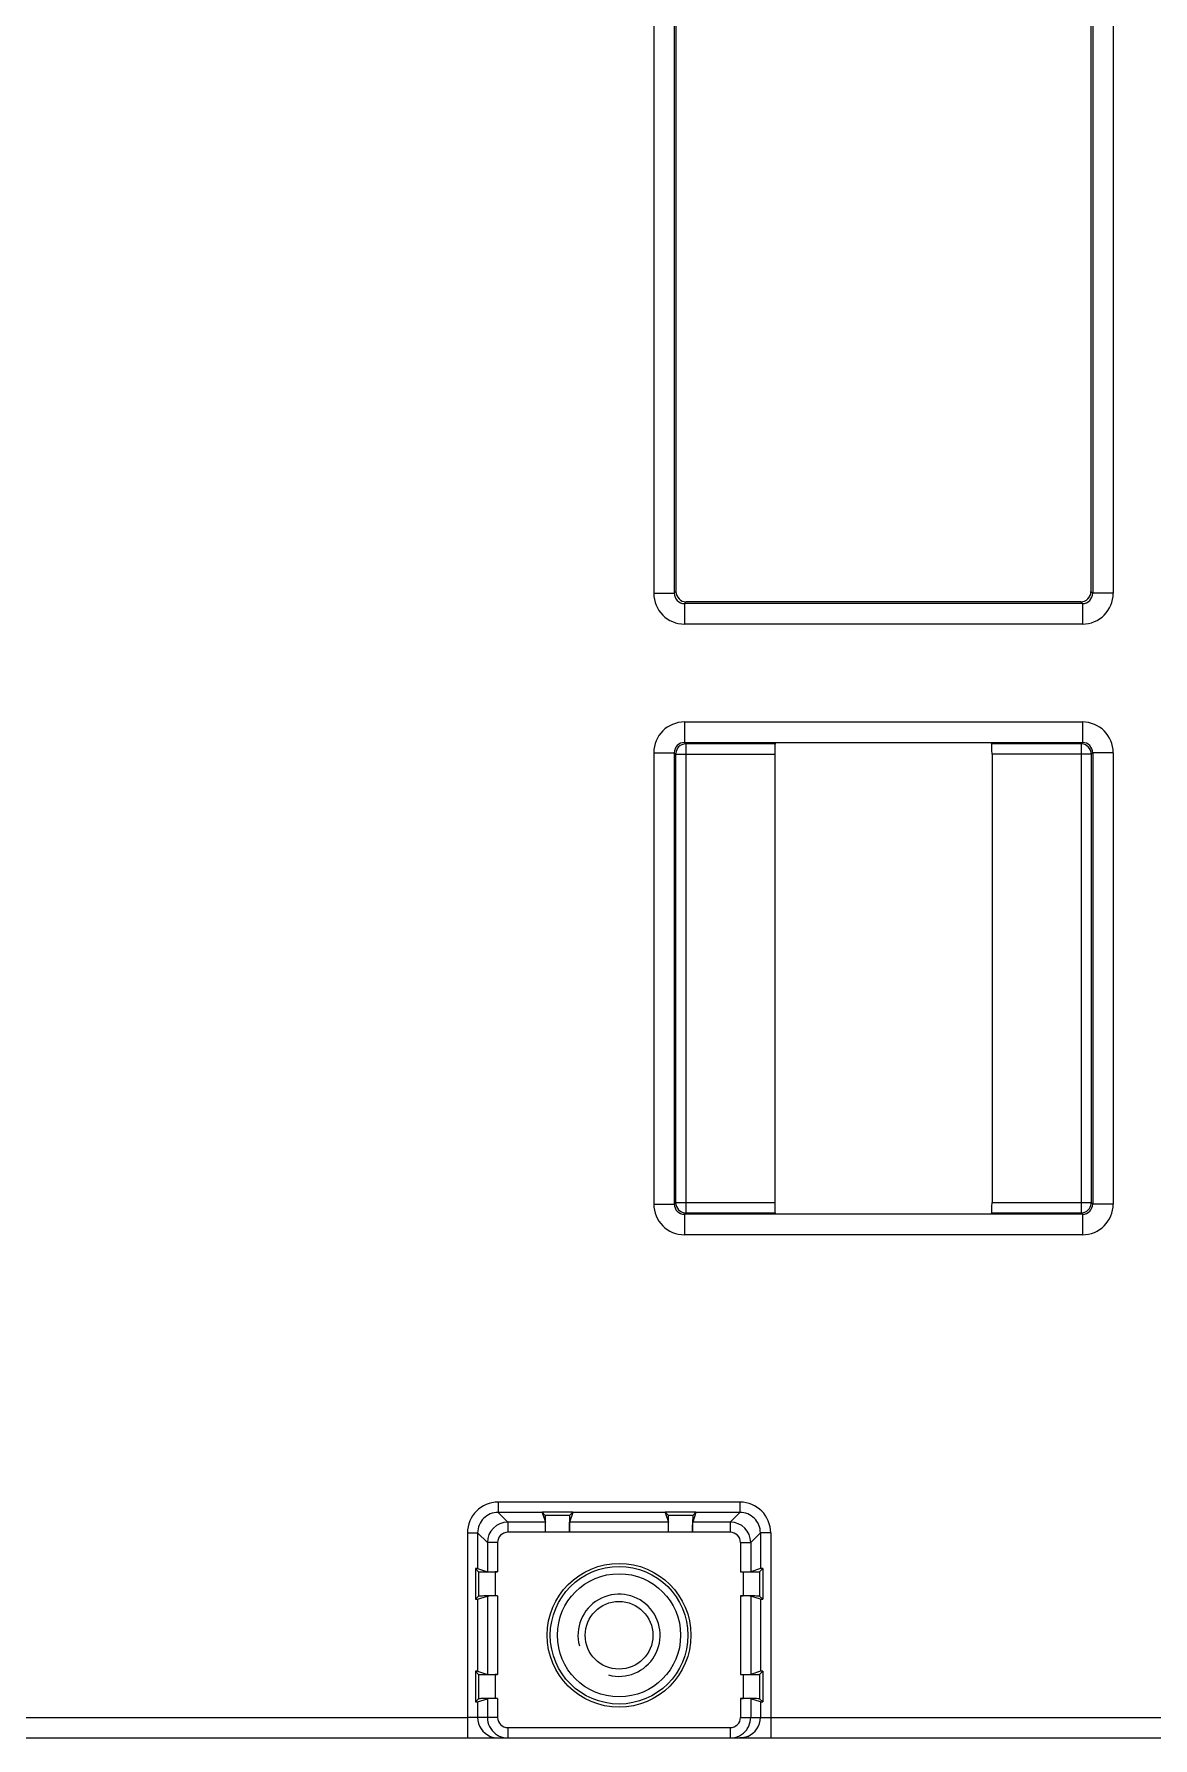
# Model space of a CAD drawing. Header units: millimetres. Extents: x 33157 to 59611, y -29750 to 1750.
# Drawn here: x 54847.2 to 54901.7, y -4362.7 to -4279.7 of the extents above; entities that cross this region are included whole.
import ezdxf

# ---------------------------------------------------------------- set-up
doc = ezdxf.new("R2010")
doc.units = ezdxf.units.MM
doc.layers.get('0').update_dxf_attribs({"lineweight": 18})

msp = doc.modelspace()

# ---------------------------------------------------------------- linework, layer by layer
at = {"lineweight": 9}
for p, q in [((54877.396, -4252.064), (54877.396, -4306.896)), ((54878.396, -4252.064), (54878.396, -4306.896)), ((54898.778, -4252.064), (54898.778, -4306.896)), ((54899.778, -4252.064), (54899.778, -4306.896)), ((54878.481, -4252.149), (54878.481, -4306.811)), ((54898.693, -4252.149), (54898.693, -4306.811)), ((54878.896, -4307.396), (54878.896, -4308.396)), ((54898.278, -4307.396), (54898.278, -4308.396)), ((54878.896, -4313.164), (54878.896, -4314.164)), ((54898.278, -4313.164), (54898.278, -4314.164)), ((54878.964, -4314.232), (54878.964, -4337.078)), ((54898.21, -4314.232), (54898.21, -4337.078)), ((54877.396, -4314.664), (54877.396, -4336.646)), ((54878.396, -4314.664), (54878.396, -4336.646)), ((54878.464, -4314.732), (54878.464, -4336.578)), ((54883.3, -4314.732), (54883.3, -4336.578)), ((54893.874, -4314.732), (54893.874, -4336.578)), ((54898.71, -4314.732), (54898.71, -4336.578)), ((54898.778, -4314.664), (54898.778, -4336.646)), ((54899.778, -4314.664), (54899.778, -4336.646)), ((54878.896, -4337.146), (54878.896, -4338.146)), ((54898.278, -4337.146), (54898.278, -4338.146)), ((54869.819, -4351.168), (54869.819, -4351.668)), ((54881.595, -4351.168), (54881.595, -4351.668)), ((54870.291, -4352.14), (54870.291, -4352.64)), ((54881.122, -4352.14), (54881.122, -4352.64)), ((54868.32, -4352.667), (54868.32, -4362.655)), ((54868.82, -4352.667), (54868.82, -4354.409)), ((54869.292, -4353.139), (54869.292, -4354.566)), ((54869.792, -4353.139), (54869.792, -4354.571)), ((54881.622, -4353.139), (54881.622, -4354.571)), ((54882.122, -4353.139), (54882.122, -4354.566)), ((54882.594, -4352.667), (54882.594, -4354.409)), ((54883.094, -4352.667), (54883.094, -4362.655)), ((54868.709, -4354.407), (54868.709, -4355.903)), ((54868.866, -4354.564), (54868.866, -4355.746)), ((54869.666, -4354.571), (54869.666, -4355.739)), ((54881.748, -4354.571), (54881.748, -4355.739)), ((54882.548, -4354.564), (54882.548, -4355.746)), ((54882.705, -4354.407), (54882.705, -4355.903)), ((54869.292, -4355.743), (54869.292, -4359.566)), ((54869.792, -4355.739), (54869.792, -4359.571)), ((54881.622, -4355.739), (54881.622, -4359.571)), ((54882.122, -4355.743), (54882.122, -4359.566)), ((54868.82, -4355.901), (54868.82, -4359.409)), ((54882.594, -4355.901), (54882.594, -4359.409)), ((54868.709, -4359.407), (54868.709, -4360.903)), ((54868.866, -4359.564), (54868.866, -4360.746)), ((54869.666, -4359.571), (54869.666, -4360.739)), ((54881.748, -4359.571), (54881.748, -4360.739)), ((54882.548, -4359.564), (54882.548, -4360.746)), ((54882.705, -4359.407), (54882.705, -4360.903)), ((54869.292, -4360.743), (54869.292, -4361.655)), ((54869.792, -4360.739), (54869.792, -4361.655)), ((54881.622, -4360.739), (54881.622, -4361.655)), ((54882.122, -4360.743), (54882.122, -4361.655)), ((54868.82, -4360.901), (54868.82, -4361.655)), ((54882.594, -4360.901), (54882.594, -4361.655)), ((54870.292, -4362.155), (54870.292, -4362.655)), ((54881.122, -4362.155), (54881.122, -4362.655))]:
    msp.add_line(p, q, dxfattribs=at)
for points in [[(54878.481, -4306.811), (54878.481, -4306.811), (54878.396, -4306.896), (54878.396, -4306.896)], [(54878.481, -4306.811), (54878.481, -4307.087), (54878.705, -4307.311), (54878.981, -4307.311)], [(54898.193, -4307.311), (54898.469, -4307.311), (54898.693, -4307.087), (54898.693, -4306.811)], [(54898.693, -4306.811), (54898.693, -4306.811), (54898.778, -4306.896), (54898.778, -4306.896)], [(54877.396, -4306.896), (54877.396, -4306.896), (54878.396, -4306.896), (54878.396, -4306.896)], [(54877.396, -4306.896), (54877.396, -4307.725), (54878.067, -4308.396), (54878.896, -4308.396)], [(54898.278, -4307.396), (54898.278, -4307.396), (54878.896, -4307.396), (54878.896, -4307.396)], [(54898.193, -4307.311), (54898.193, -4307.311), (54878.981, -4307.311), (54878.981, -4307.311)], [(54878.981, -4307.311), (54878.981, -4307.311), (54878.896, -4307.396), (54878.896, -4307.396)], [(54898.193, -4307.311), (54898.193, -4307.311), (54898.278, -4307.396), (54898.278, -4307.396)], [(54898.278, -4308.396), (54899.107, -4308.396), (54899.778, -4307.725), (54899.778, -4306.896)], [(54899.778, -4306.896), (54899.778, -4306.896), (54898.778, -4306.896), (54898.778, -4306.896)], [(54898.278, -4308.396), (54898.278, -4308.396), (54878.896, -4308.396), (54878.896, -4308.396)], [(54878.896, -4313.164), (54878.067, -4313.164), (54877.396, -4313.835), (54877.396, -4314.664)], [(54878.896, -4313.164), (54878.896, -4313.164), (54898.278, -4313.164), (54898.278, -4313.164)], [(54899.778, -4314.664), (54899.778, -4313.835), (54899.107, -4313.164), (54898.278, -4313.164)], [(54878.964, -4314.232), (54878.836, -4314.232), (54878.7, -4314.288), (54878.61, -4314.378)], [(54878.896, -4314.164), (54878.896, -4314.164), (54898.278, -4314.164), (54898.278, -4314.164)], [(54878.964, -4314.232), (54878.964, -4314.232), (54878.896, -4314.164), (54878.896, -4314.164)], [(54883.304, -4314.232), (54883.304, -4314.232), (54878.964, -4314.232), (54878.964, -4314.232)], [(54883.304, -4314.232), (54883.302, -4314.234), (54883.3, -4314.457), (54883.3, -4314.732)], [(54883.304, -4314.232), (54883.304, -4314.232), (54883.335, -4314.201), (54883.335, -4314.201)], [(54893.87, -4314.232), (54893.87, -4314.232), (54893.839, -4314.201), (54893.839, -4314.201)], [(54898.21, -4314.232), (54898.21, -4314.232), (54893.87, -4314.232), (54893.87, -4314.232)], [(54893.874, -4314.732), (54893.874, -4314.457), (54893.872, -4314.234), (54893.87, -4314.232)], [(54898.278, -4314.164), (54898.278, -4314.164), (54898.21, -4314.232), (54898.21, -4314.232)], [(54898.263, -4314.235), (54898.246, -4314.233), (54898.228, -4314.232), (54898.21, -4314.232)], [(54898.564, -4314.378), (54898.485, -4314.3), (54898.374, -4314.247), (54898.263, -4314.235)], [(54877.396, -4314.664), (54877.396, -4314.664), (54878.396, -4314.664), (54878.396, -4314.664)], [(54878.464, -4314.732), (54878.464, -4314.732), (54878.396, -4314.664), (54878.396, -4314.664)], [(54878.464, -4314.732), (54878.464, -4314.732), (54883.3, -4314.732), (54883.3, -4314.732)], [(54878.467, -4314.678), (54878.465, -4314.696), (54878.464, -4314.714), (54878.464, -4314.732)], [(54878.61, -4314.378), (54878.532, -4314.457), (54878.479, -4314.568), (54878.467, -4314.678)], [(54898.71, -4314.732), (54898.71, -4314.732), (54893.874, -4314.732), (54893.874, -4314.732)], [(54898.71, -4314.732), (54898.71, -4314.604), (54898.654, -4314.468), (54898.564, -4314.378)], [(54898.778, -4314.664), (54898.778, -4314.664), (54898.71, -4314.732), (54898.71, -4314.732)], [(54899.778, -4314.664), (54899.778, -4314.664), (54898.778, -4314.664), (54898.778, -4314.664)], [(54877.396, -4336.646), (54877.396, -4336.646), (54878.396, -4336.646), (54878.396, -4336.646)], [(54877.396, -4336.646), (54877.396, -4337.475), (54878.067, -4338.146), (54878.896, -4338.146)], [(54878.464, -4336.578), (54878.464, -4336.578), (54878.396, -4336.646), (54878.396, -4336.646)], [(54878.464, -4336.578), (54878.464, -4336.578), (54883.3, -4336.578), (54883.3, -4336.578)], [(54878.464, -4336.578), (54878.464, -4336.706), (54878.52, -4336.841), (54878.61, -4336.932)], [(54883.3, -4336.578), (54883.3, -4336.853), (54883.302, -4337.076), (54883.304, -4337.078)], [(54893.874, -4336.578), (54893.874, -4336.578), (54898.71, -4336.578), (54898.71, -4336.578)], [(54893.87, -4337.078), (54893.872, -4337.076), (54893.874, -4336.853), (54893.874, -4336.578)], [(54898.278, -4338.146), (54899.107, -4338.146), (54899.778, -4337.475), (54899.778, -4336.646)], [(54898.564, -4336.932), (54898.642, -4336.853), (54898.695, -4336.742), (54898.707, -4336.631)], [(54898.707, -4336.631), (54898.709, -4336.614), (54898.71, -4336.596), (54898.71, -4336.578)], [(54898.71, -4336.578), (54898.71, -4336.578), (54898.778, -4336.646), (54898.778, -4336.646)], [(54899.778, -4336.646), (54899.778, -4336.646), (54898.778, -4336.646), (54898.778, -4336.646)], [(54878.61, -4336.932), (54878.689, -4337.01), (54878.8, -4337.063), (54878.91, -4337.075)], [(54898.278, -4337.146), (54898.278, -4337.146), (54878.896, -4337.146), (54878.896, -4337.146)], [(54878.964, -4337.078), (54878.964, -4337.078), (54878.896, -4337.146), (54878.896, -4337.146)], [(54878.91, -4337.075), (54878.928, -4337.077), (54878.946, -4337.078), (54878.964, -4337.078)], [(54878.964, -4337.078), (54878.964, -4337.078), (54883.304, -4337.078), (54883.304, -4337.078)], [(54883.304, -4337.078), (54883.304, -4337.078), (54883.335, -4337.109), (54883.335, -4337.109)], [(54893.87, -4337.078), (54893.87, -4337.078), (54893.839, -4337.109), (54893.839, -4337.109)], [(54893.87, -4337.078), (54893.87, -4337.078), (54898.21, -4337.078), (54898.21, -4337.078)], [(54898.21, -4337.078), (54898.338, -4337.078), (54898.473, -4337.022), (54898.564, -4336.932)], [(54898.21, -4337.078), (54898.21, -4337.078), (54898.278, -4337.146), (54898.278, -4337.146)], [(54898.278, -4338.146), (54898.278, -4338.146), (54878.896, -4338.146), (54878.896, -4338.146)], [(54869.819, -4351.168), (54868.991, -4351.168), (54868.32, -4351.839), (54868.32, -4352.667)], [(54881.595, -4351.168), (54881.595, -4351.168), (54869.819, -4351.168), (54869.819, -4351.168)], [(54871.961, -4351.668), (54871.961, -4351.668), (54869.819, -4351.668), (54869.819, -4351.668)], [(54870.291, -4352.14), (54870.291, -4352.14), (54869.819, -4351.668), (54869.819, -4351.668)], [(54873.453, -4351.658), (54873.453, -4351.658), (54871.96, -4351.658), (54871.96, -4351.658)], [(54871.961, -4351.659), (54871.961, -4351.659), (54871.96, -4351.658), (54871.96, -4351.658)], [(54872.116, -4351.814), (54872.116, -4351.814), (54871.961, -4351.663), (54871.961, -4351.663)], [(54871.961, -4351.668), (54871.961, -4351.668), (54872.118, -4352.14), (54872.118, -4352.14)], [(54873.453, -4351.668), (54873.453, -4351.668), (54873.295, -4352.14), (54873.295, -4352.14)], [(54873.298, -4351.814), (54873.298, -4351.814), (54873.453, -4351.658), (54873.453, -4351.658)], [(54877.961, -4351.668), (54877.961, -4351.668), (54873.453, -4351.668), (54873.453, -4351.668)], [(54879.453, -4351.658), (54879.453, -4351.658), (54877.96, -4351.658), (54877.96, -4351.658)], [(54877.961, -4351.659), (54877.961, -4351.659), (54877.96, -4351.658), (54877.96, -4351.658)], [(54878.116, -4351.814), (54878.116, -4351.814), (54877.961, -4351.663), (54877.961, -4351.663)], [(54877.961, -4351.668), (54877.961, -4351.668), (54878.118, -4352.14), (54878.118, -4352.14)], [(54879.453, -4351.668), (54879.453, -4351.668), (54879.295, -4352.14), (54879.295, -4352.14)], [(54879.298, -4351.814), (54879.298, -4351.814), (54879.453, -4351.658), (54879.453, -4351.658)], [(54881.595, -4351.668), (54881.595, -4351.668), (54879.453, -4351.668), (54879.453, -4351.668)], [(54881.122, -4352.14), (54881.122, -4352.14), (54881.595, -4351.668), (54881.595, -4351.668)], [(54883.094, -4352.667), (54883.094, -4351.839), (54882.423, -4351.168), (54881.595, -4351.168)], [(54870.291, -4352.14), (54869.739, -4352.14), (54869.292, -4352.587), (54869.292, -4353.139)], [(54872.118, -4352.14), (54872.118, -4352.14), (54870.291, -4352.14), (54870.291, -4352.14)], [(54873.298, -4351.814), (54873.298, -4351.814), (54872.116, -4351.814), (54872.116, -4351.814)], [(54878.118, -4352.14), (54878.118, -4352.14), (54873.295, -4352.14), (54873.295, -4352.14)], [(54879.298, -4351.814), (54879.298, -4351.814), (54878.116, -4351.814), (54878.116, -4351.814)], [(54881.122, -4352.14), (54881.122, -4352.14), (54879.295, -4352.14), (54879.295, -4352.14)], [(54882.122, -4353.139), (54882.122, -4352.587), (54881.675, -4352.14), (54881.122, -4352.14)], [(54868.32, -4352.667), (54868.32, -4352.667), (54868.82, -4352.667), (54868.82, -4352.667)], [(54869.292, -4353.139), (54869.292, -4353.139), (54868.82, -4352.667), (54868.82, -4352.667)], [(54869.792, -4353.139), (54869.792, -4353.139), (54869.292, -4353.139), (54869.292, -4353.139)], [(54872.123, -4352.627), (54872.123, -4352.627), (54870.291, -4352.64), (54870.291, -4352.64)], [(54879.291, -4352.627), (54879.291, -4352.627), (54872.123, -4352.627), (54872.123, -4352.627)], [(54881.122, -4352.64), (54881.122, -4352.64), (54879.291, -4352.627), (54879.291, -4352.627)], [(54881.622, -4353.139), (54881.622, -4353.139), (54882.122, -4353.139), (54882.122, -4353.139)], [(54882.122, -4353.139), (54882.122, -4353.139), (54882.594, -4352.667), (54882.594, -4352.667)], [(54883.094, -4352.667), (54883.094, -4352.667), (54882.594, -4352.667), (54882.594, -4352.667)], [(54868.866, -4354.564), (54868.866, -4354.564), (54868.709, -4354.407), (54868.709, -4354.407)], [(54868.82, -4354.409), (54868.817, -4354.408), (54868.778, -4354.407), (54868.709, -4354.407)], [(54868.82, -4354.409), (54868.82, -4354.409), (54869.292, -4354.566), (54869.292, -4354.566)], [(54868.866, -4354.564), (54868.87, -4354.568), (54869.227, -4354.571), (54869.666, -4354.571)], [(54869.292, -4354.566), (54869.299, -4354.569), (54869.52, -4354.571), (54869.792, -4354.571)], [(54869.792, -4354.571), (54869.792, -4354.571), (54869.666, -4354.571), (54869.666, -4354.571)], [(54881.622, -4354.571), (54881.622, -4354.571), (54881.748, -4354.571), (54881.748, -4354.571)], [(54882.594, -4354.409), (54882.594, -4354.409), (54882.122, -4354.566), (54882.122, -4354.566)], [(54882.548, -4354.564), (54882.548, -4354.564), (54882.705, -4354.407), (54882.705, -4354.407)], [(54882.705, -4354.407), (54882.636, -4354.407), (54882.597, -4354.408), (54882.594, -4354.409)], [(54868.866, -4355.746), (54868.866, -4355.746), (54868.709, -4355.903), (54868.709, -4355.903)], [(54868.82, -4355.901), (54868.82, -4355.901), (54869.292, -4355.743), (54869.292, -4355.743)], [(54869.792, -4355.739), (54869.792, -4355.739), (54869.666, -4355.739), (54869.666, -4355.739)], [(54881.622, -4355.739), (54881.622, -4355.739), (54881.748, -4355.739), (54881.748, -4355.739)], [(54882.122, -4355.743), (54882.115, -4355.741), (54881.893, -4355.739), (54881.622, -4355.739)], [(54882.548, -4355.746), (54882.544, -4355.742), (54882.187, -4355.739), (54881.748, -4355.739)], [(54882.594, -4355.901), (54882.594, -4355.901), (54882.122, -4355.743), (54882.122, -4355.743)], [(54882.548, -4355.746), (54882.548, -4355.746), (54882.705, -4355.903), (54882.705, -4355.903)], [(54868.709, -4355.903), (54868.778, -4355.903), (54868.817, -4355.902), (54868.82, -4355.901)], [(54882.594, -4355.901), (54882.597, -4355.902), (54882.636, -4355.903), (54882.705, -4355.903)], [(54868.866, -4359.564), (54868.866, -4359.564), (54868.709, -4359.407), (54868.709, -4359.407)], [(54868.82, -4359.409), (54868.817, -4359.408), (54868.778, -4359.407), (54868.709, -4359.407)], [(54868.82, -4359.409), (54868.82, -4359.409), (54869.292, -4359.566), (54869.292, -4359.566)], [(54868.866, -4359.564), (54868.87, -4359.568), (54869.227, -4359.571), (54869.666, -4359.571)], [(54869.292, -4359.566), (54869.299, -4359.569), (54869.52, -4359.571), (54869.792, -4359.571)], [(54869.792, -4359.571), (54869.792, -4359.571), (54869.666, -4359.571), (54869.666, -4359.571)], [(54881.622, -4359.571), (54881.622, -4359.571), (54881.748, -4359.571), (54881.748, -4359.571)], [(54882.594, -4359.409), (54882.594, -4359.409), (54882.122, -4359.566), (54882.122, -4359.566)], [(54882.548, -4359.564), (54882.548, -4359.564), (54882.705, -4359.407), (54882.705, -4359.407)], [(54882.705, -4359.407), (54882.636, -4359.407), (54882.597, -4359.408), (54882.594, -4359.409)], [(54868.866, -4360.746), (54868.866, -4360.746), (54868.709, -4360.903), (54868.709, -4360.903)], [(54868.82, -4360.901), (54868.82, -4360.901), (54869.292, -4360.743), (54869.292, -4360.743)], [(54869.792, -4360.739), (54869.792, -4360.739), (54869.666, -4360.739), (54869.666, -4360.739)], [(54881.622, -4360.739), (54881.622, -4360.739), (54881.748, -4360.739), (54881.748, -4360.739)], [(54882.122, -4360.743), (54882.115, -4360.741), (54881.893, -4360.739), (54881.622, -4360.739)], [(54882.548, -4360.746), (54882.544, -4360.742), (54882.187, -4360.739), (54881.748, -4360.739)], [(54882.594, -4360.901), (54882.594, -4360.901), (54882.122, -4360.743), (54882.122, -4360.743)], [(54882.548, -4360.746), (54882.548, -4360.746), (54882.705, -4360.903), (54882.705, -4360.903)], [(54868.709, -4360.903), (54868.778, -4360.903), (54868.817, -4360.902), (54868.82, -4360.901)], [(54882.594, -4360.901), (54882.597, -4360.902), (54882.636, -4360.903), (54882.705, -4360.903)], [(54820.394, -4361.655), (54820.394, -4361.655), (54868.32, -4361.655), (54868.32, -4361.655)], [(54869.792, -4361.655), (54869.792, -4361.655), (54868.32, -4361.655), (54868.32, -4361.655)], [(54868.82, -4361.655), (54868.82, -4362.059), (54869.063, -4362.424), (54869.437, -4362.579)], [(54869.292, -4361.655), (54869.292, -4361.971), (54869.441, -4362.268), (54869.694, -4362.456)], [(54869.694, -4362.456), (54869.749, -4362.498), (54869.808, -4362.533), (54869.871, -4362.562)], [(54869.792, -4361.655), (54869.792, -4361.931), (54870.016, -4362.155), (54870.292, -4362.155)], [(54870.292, -4362.155), (54870.292, -4362.155), (54881.122, -4362.155), (54881.122, -4362.155)], [(54881.122, -4362.155), (54881.398, -4362.155), (54881.622, -4361.931), (54881.622, -4361.655)], [(54881.122, -4362.655), (54881.438, -4362.655), (54881.735, -4362.506), (54881.924, -4362.253)], [(54881.622, -4361.655), (54881.622, -4361.655), (54923.792, -4361.655), (54923.792, -4361.655)], [(54881.924, -4362.253), (54881.965, -4362.198), (54882, -4362.138), (54882.029, -4362.076)], [(54881.977, -4362.579), (54882.351, -4362.424), (54882.594, -4362.059), (54882.594, -4361.655)], [(54882.029, -4362.076), (54882.09, -4361.945), (54882.122, -4361.799), (54882.122, -4361.655)], [(54820.394, -4362.655), (54820.394, -4362.655), (54868.32, -4362.655), (54868.32, -4362.655)], [(54868.32, -4362.655), (54868.32, -4362.655), (55131.206, -4362.655), (55131.206, -4362.655)], [(54869.437, -4362.579), (54869.557, -4362.629), (54869.689, -4362.655), (54869.819, -4362.655)], [(54869.871, -4362.562), (54870.001, -4362.623), (54870.148, -4362.655), (54870.292, -4362.655)], [(54881.977, -4362.579), (54881.857, -4362.629), (54881.725, -4362.655), (54881.595, -4362.655)]]:
    msp.add_open_spline(points, degree=3, dxfattribs=at)
for points, knots in [([(54878.396, -4306.896), (54878.396, -4307.029), (54878.448, -4307.156), (54878.542, -4307.25), (54878.636, -4307.344), (54878.763, -4307.396), (54878.896, -4307.396)], [0, 0, 0, 0, 178378.91731, 178378.91731, 178378.91731, 356757.83462, 356757.83462, 356757.83462, 356757.83462]), ([(54898.278, -4307.396), (54898.411, -4307.396), (54898.538, -4307.344), (54898.632, -4307.25), (54898.726, -4307.156), (54898.778, -4307.029), (54898.778, -4306.896)], [0, 0, 0, 0, 178441.434116, 178441.434116, 178441.434116, 356882.868232, 356882.868232, 356882.868232, 356882.868232]), ([(54878.896, -4314.164), (54878.763, -4314.164), (54878.636, -4314.216), (54878.542, -4314.31), (54878.448, -4314.404), (54878.396, -4314.531), (54878.396, -4314.664)], [0, 0, 0, 0, 178391.180997, 178391.180997, 178391.180997, 356782.361995, 356782.361995, 356782.361995, 356782.361995]), ([(54898.778, -4314.664), (54898.778, -4314.531), (54898.726, -4314.404), (54898.632, -4314.31), (54898.538, -4314.216), (54898.411, -4314.164), (54898.278, -4314.164)], [0, 0, 0, 0, 178453.697604, 178453.697604, 178453.697604, 356907.395208, 356907.395208, 356907.395208, 356907.395208]), ([(54878.396, -4336.646), (54878.396, -4336.779), (54878.448, -4336.906), (54878.542, -4337), (54878.636, -4337.094), (54878.763, -4337.146), (54878.896, -4337.146)], [0, 0, 0, 0, 178430.290004, 178430.290004, 178430.290004, 356860.580008, 356860.580008, 356860.580008, 356860.580008]), ([(54898.278, -4337.146), (54898.411, -4337.146), (54898.538, -4337.094), (54898.632, -4337), (54898.726, -4336.906), (54898.778, -4336.779), (54898.778, -4336.646)], [0, 0, 0, 0, 178492.805056, 178492.805056, 178492.805056, 356985.610112, 356985.610112, 356985.610112, 356985.610112]), ([(54869.819, -4351.668), (54869.554, -4351.668), (54869.3, -4351.773), (54869.112, -4351.96), (54868.925, -4352.148), (54868.82, -4352.402), (54868.82, -4352.667)], [0, 0, 0, 0, 178426.449089, 178426.449089, 178426.449089, 356852.898178, 356852.898178, 356852.898178, 356852.898178]), ([(54882.594, -4352.667), (54882.594, -4352.402), (54882.489, -4352.148), (54882.302, -4351.96), (54882.114, -4351.773), (54881.86, -4351.668), (54881.595, -4351.668)], [0, 0, 0, 0, 178467.40672, 178467.40672, 178467.40672, 356934.813439, 356934.813439, 356934.813439, 356934.813439]), ([(54872.123, -4352.627), (54872.123, -4352.524), (54872.123, -4352.421), (54872.122, -4352.318), (54872.122, -4352.271), (54872.122, -4352.225), (54872.122, -4352.178), (54872.121, -4352.137), (54872.121, -4352.096), (54872.121, -4352.055), (54872.12, -4352.021), (54872.119, -4351.988), (54872.12, -4351.954), (54872.12, -4351.928), (54872.121, -4351.902), (54872.118, -4351.878), (54872.117, -4351.863), (54872.114, -4351.848), (54872.117, -4351.831), (54872.118, -4351.824), (54872.12, -4351.818), (54872.116, -4351.814)], [0, 0, 0, 0, 149241.409935, 149241.409935, 149241.409935, 298482.81987, 298482.81987, 298482.81987, 447724.229804, 447724.229804, 447724.229804, 596965.639739, 596965.639739, 596965.639739, 746207.049674, 746207.049674, 746207.049674, 895448.459609, 895448.459609, 895448.459609, 1044689.869544, 1044689.869544, 1044689.869544, 1044689.869544]), ([(54872.123, -4352.627), (54872.123, -4352.565), (54872.122, -4352.504), (54872.122, -4352.442), (54872.123, -4352.39), (54872.123, -4352.338), (54872.121, -4352.286), (54872.12, -4352.251), (54872.118, -4352.216), (54872.12, -4352.18), (54872.121, -4352.166), (54872.123, -4352.153), (54872.118, -4352.14)], [0, 0, 0, 0, 158223.377804, 158223.377804, 158223.377804, 316446.755607, 316446.755607, 316446.755607, 474670.133411, 474670.133411, 474670.133411, 632893.511215, 632893.511215, 632893.511215, 632893.511215]), ([(54873.298, -4351.814), (54873.294, -4351.818), (54873.296, -4351.824), (54873.297, -4351.831), (54873.299, -4351.848), (54873.297, -4351.863), (54873.295, -4351.878), (54873.293, -4351.902), (54873.294, -4351.928), (54873.294, -4351.954), (54873.294, -4351.988), (54873.294, -4352.021), (54873.293, -4352.055), (54873.292, -4352.096), (54873.292, -4352.137), (54873.292, -4352.178), (54873.292, -4352.225), (54873.292, -4352.271), (54873.292, -4352.318), (54873.291, -4352.421), (54873.291, -4352.524), (54873.291, -4352.627)], [0, 0, 0, 0, 149244.650295, 149244.650295, 149244.650295, 298489.300591, 298489.300591, 298489.300591, 447733.950886, 447733.950886, 447733.950886, 596978.601182, 596978.601182, 596978.601182, 746223.251477, 746223.251477, 746223.251477, 895467.901772, 895467.901772, 895467.901772, 1044712.552068, 1044712.552068, 1044712.552068, 1044712.552068]), ([(54873.291, -4352.627), (54873.291, -4352.565), (54873.292, -4352.504), (54873.291, -4352.442), (54873.291, -4352.39), (54873.29, -4352.338), (54873.292, -4352.286), (54873.294, -4352.251), (54873.296, -4352.216), (54873.294, -4352.18), (54873.293, -4352.166), (54873.291, -4352.153), (54873.295, -4352.14)], [0, 0, 0, 0, 158226.612028, 158226.612028, 158226.612028, 316453.224056, 316453.224056, 316453.224056, 474679.836084, 474679.836084, 474679.836084, 632906.448112, 632906.448112, 632906.448112, 632906.448112]), ([(54878.123, -4352.627), (54878.123, -4352.524), (54878.123, -4352.421), (54878.122, -4352.318), (54878.122, -4352.271), (54878.122, -4352.225), (54878.122, -4352.178), (54878.121, -4352.137), (54878.121, -4352.096), (54878.121, -4352.055), (54878.12, -4352.021), (54878.119, -4351.988), (54878.12, -4351.954), (54878.12, -4351.928), (54878.121, -4351.902), (54878.118, -4351.878), (54878.117, -4351.863), (54878.114, -4351.848), (54878.117, -4351.831), (54878.118, -4351.824), (54878.12, -4351.818), (54878.116, -4351.814)], [0, 0, 0, 0, 149257.075681, 149257.075681, 149257.075681, 298514.151363, 298514.151363, 298514.151363, 447771.227044, 447771.227044, 447771.227044, 597028.302725, 597028.302725, 597028.302725, 746285.378407, 746285.378407, 746285.378407, 895542.454088, 895542.454088, 895542.454088, 1044799.529769, 1044799.529769, 1044799.529769, 1044799.529769]), ([(54878.123, -4352.627), (54878.123, -4352.565), (54878.122, -4352.504), (54878.122, -4352.442), (54878.123, -4352.39), (54878.123, -4352.338), (54878.121, -4352.286), (54878.12, -4352.251), (54878.118, -4352.216), (54878.12, -4352.18), (54878.121, -4352.166), (54878.123, -4352.153), (54878.118, -4352.14)], [0, 0, 0, 0, 158239.950019, 158239.950019, 158239.950019, 316479.900037, 316479.900037, 316479.900037, 474719.850056, 474719.850056, 474719.850056, 632959.800074, 632959.800074, 632959.800074, 632959.800074]), ([(54879.298, -4351.814), (54879.294, -4351.818), (54879.296, -4351.824), (54879.297, -4351.831), (54879.299, -4351.848), (54879.297, -4351.863), (54879.295, -4351.878), (54879.293, -4351.902), (54879.294, -4351.928), (54879.294, -4351.954), (54879.294, -4351.988), (54879.294, -4352.021), (54879.293, -4352.055), (54879.292, -4352.096), (54879.292, -4352.137), (54879.292, -4352.178), (54879.292, -4352.225), (54879.292, -4352.271), (54879.292, -4352.318), (54879.291, -4352.421), (54879.291, -4352.524), (54879.291, -4352.627)], [0, 0, 0, 0, 149260.316046, 149260.316046, 149260.316046, 298520.632092, 298520.632092, 298520.632092, 447780.948138, 447780.948138, 447780.948138, 597041.264185, 597041.264185, 597041.264185, 746301.580231, 746301.580231, 746301.580231, 895561.896277, 895561.896277, 895561.896277, 1044822.212323, 1044822.212323, 1044822.212323, 1044822.212323]), ([(54879.291, -4352.627), (54879.291, -4352.565), (54879.292, -4352.504), (54879.291, -4352.442), (54879.291, -4352.39), (54879.29, -4352.338), (54879.292, -4352.286), (54879.294, -4352.251), (54879.296, -4352.216), (54879.294, -4352.18), (54879.293, -4352.166), (54879.291, -4352.153), (54879.295, -4352.14)], [0, 0, 0, 0, 158243.184244, 158243.184244, 158243.184244, 316486.368488, 316486.368488, 316486.368488, 474729.552733, 474729.552733, 474729.552733, 632972.736977, 632972.736977, 632972.736977, 632972.736977]), ([(54870.291, -4352.64), (54870.159, -4352.64), (54870.032, -4352.692), (54869.938, -4352.786), (54869.844, -4352.88), (54869.792, -4353.007), (54869.792, -4353.139)], [0, 0, 0, 0, 178430.837777, 178430.837777, 178430.837777, 356861.675554, 356861.675554, 356861.675554, 356861.675554]), ([(54881.622, -4353.139), (54881.622, -4353.007), (54881.57, -4352.88), (54881.476, -4352.786), (54881.382, -4352.692), (54881.255, -4352.64), (54881.122, -4352.64)], [0, 0, 0, 0, 178466.714512, 178466.714512, 178466.714512, 356933.429024, 356933.429024, 356933.429024, 356933.429024]), ([(54879.207, -4357.655), (54879.207, -4355.722), (54877.64, -4354.155), (54875.707, -4354.155), (54873.774, -4354.155), (54872.207, -4355.722), (54872.207, -4357.655), (54872.207, -4359.588), (54873.774, -4361.155), (54875.707, -4361.155), (54877.64, -4361.155), (54879.207, -4359.588), (54879.207, -4357.655)], [0, 0, 0, 0, 158228.725636, 158228.725636, 158228.725636, 316457.451273, 316457.451273, 316457.451273, 474686.176909, 474686.176909, 474686.176909, 632914.902545, 632914.902545, 632914.902545, 632914.902545]), ([(54879.057, -4357.655), (54879.057, -4355.805), (54877.557, -4354.305), (54875.707, -4354.305), (54873.857, -4354.305), (54872.357, -4355.805), (54872.357, -4357.655), (54872.357, -4359.505), (54873.857, -4361.005), (54875.707, -4361.005), (54877.557, -4361.005), (54879.057, -4359.505), (54879.057, -4357.655)], [0, 0, 0, 0, 158229.28196, 158229.28196, 158229.28196, 316458.56392, 316458.56392, 316458.56392, 474687.84588, 474687.84588, 474687.84588, 632917.12784, 632917.12784, 632917.12784, 632917.12784]), ([(54878.707, -4357.655), (54878.707, -4355.998), (54877.364, -4354.655), (54875.707, -4354.655), (54874.05, -4354.655), (54872.707, -4355.998), (54872.707, -4357.655), (54872.707, -4359.312), (54874.05, -4360.655), (54875.707, -4360.655), (54877.364, -4360.655), (54878.707, -4359.312), (54878.707, -4357.655)], [0, 0, 0, 0, 158230.580169, 158230.580169, 158230.580169, 316461.160339, 316461.160339, 316461.160339, 474691.740508, 474691.740508, 474691.740508, 632922.320677, 632922.320677, 632922.320677, 632922.320677]), ([(54881.72, -4354.571), (54881.825, -4354.571), (54881.929, -4354.571), (54882.033, -4354.57), (54882.08, -4354.57), (54882.128, -4354.57), (54882.175, -4354.57), (54882.217, -4354.57), (54882.259, -4354.569), (54882.301, -4354.569), (54882.336, -4354.568), (54882.37, -4354.567), (54882.405, -4354.568), (54882.431, -4354.568), (54882.457, -4354.569), (54882.482, -4354.567), (54882.498, -4354.565), (54882.513, -4354.562), (54882.531, -4354.565), (54882.537, -4354.566), (54882.544, -4354.568), (54882.548, -4354.564)], [0, 0, 0, 0, 149271.158487, 149271.158487, 149271.158487, 298542.316974, 298542.316974, 298542.316974, 447813.475461, 447813.475461, 447813.475461, 597084.633948, 597084.633948, 597084.633948, 746355.792435, 746355.792435, 746355.792435, 895626.950922, 895626.950922, 895626.950922, 1044898.109409, 1044898.109409, 1044898.109409, 1044898.109409]), ([(54881.72, -4354.571), (54881.772, -4354.571), (54881.822, -4354.57), (54881.874, -4354.57), (54881.917, -4354.57), (54881.96, -4354.571), (54882.003, -4354.569), (54882.031, -4354.568), (54882.06, -4354.566), (54882.089, -4354.568), (54882.1, -4354.569), (54882.112, -4354.57), (54882.122, -4354.566)], [0, 0, 0, 0, 158253.963348, 158253.963348, 158253.963348, 316507.926697, 316507.926697, 316507.926697, 474761.890045, 474761.890045, 474761.890045, 633015.853393, 633015.853393, 633015.853393, 633015.853393]), ([(54869.693, -4355.739), (54869.589, -4355.739), (54869.485, -4355.739), (54869.381, -4355.74), (54869.333, -4355.74), (54869.286, -4355.74), (54869.238, -4355.74), (54869.196, -4355.74), (54869.154, -4355.74), (54869.113, -4355.741), (54869.078, -4355.742), (54869.044, -4355.742), (54869.009, -4355.742), (54868.983, -4355.742), (54868.956, -4355.741), (54868.931, -4355.743), (54868.916, -4355.745), (54868.901, -4355.747), (54868.883, -4355.745), (54868.877, -4355.744), (54868.87, -4355.742), (54868.866, -4355.746)], [0, 0, 0, 0, 149238.610304, 149238.610304, 149238.610304, 298477.220609, 298477.220609, 298477.220609, 447715.830913, 447715.830913, 447715.830913, 596954.441217, 596954.441217, 596954.441217, 746193.051522, 746193.051522, 746193.051522, 895431.661826, 895431.661826, 895431.661826, 1044670.27213, 1044670.27213, 1044670.27213, 1044670.27213]), ([(54869.693, -4355.739), (54869.642, -4355.739), (54869.591, -4355.74), (54869.54, -4355.74), (54869.497, -4355.74), (54869.454, -4355.739), (54869.411, -4355.741), (54869.382, -4355.742), (54869.354, -4355.744), (54869.325, -4355.742), (54869.313, -4355.741), (54869.302, -4355.74), (54869.292, -4355.743)], [0, 0, 0, 0, 158221.237497, 158221.237497, 158221.237497, 316442.474993, 316442.474993, 316442.474993, 474663.71249, 474663.71249, 474663.71249, 632884.949987, 632884.949987, 632884.949987, 632884.949987]), ([(54875.189, -4359.587), (54876.064, -4359.821), (54876.986, -4359.439), (54877.439, -4358.655), (54877.892, -4357.871), (54877.761, -4356.881), (54877.121, -4356.241), (54876.481, -4355.601), (54875.491, -4355.47), (54874.707, -4355.923), (54873.923, -4356.375), (54873.541, -4357.298), (54873.775, -4358.173)], [0, 0, 0, 0, 158237.790632, 158237.790632, 158237.790632, 316475.581264, 316475.581264, 316475.581264, 474713.371897, 474713.371897, 474713.371897, 632951.162529, 632951.162529, 632951.162529, 632951.162529]), ([(54877.357, -4357.655), (54877.357, -4356.744), (54876.618, -4356.005), (54875.707, -4356.005), (54874.796, -4356.005), (54874.057, -4356.744), (54874.057, -4357.655), (54874.057, -4358.566), (54874.796, -4359.305), (54875.707, -4359.305), (54876.618, -4359.305), (54877.357, -4358.566), (54877.357, -4357.655)], [0, 0, 0, 0, 158235.587835, 158235.587835, 158235.587835, 316471.175671, 316471.175671, 316471.175671, 474706.763506, 474706.763506, 474706.763506, 632942.351341, 632942.351341, 632942.351341, 632942.351341]), ([(54881.72, -4359.571), (54881.825, -4359.571), (54881.929, -4359.571), (54882.033, -4359.57), (54882.08, -4359.57), (54882.128, -4359.57), (54882.175, -4359.57), (54882.217, -4359.57), (54882.259, -4359.569), (54882.301, -4359.569), (54882.336, -4359.568), (54882.37, -4359.567), (54882.405, -4359.568), (54882.431, -4359.568), (54882.457, -4359.569), (54882.482, -4359.567), (54882.498, -4359.565), (54882.513, -4359.562), (54882.531, -4359.565), (54882.537, -4359.566), (54882.544, -4359.568), (54882.548, -4359.564)], [0, 0, 0, 0, 149278.021602, 149278.021602, 149278.021602, 298556.043204, 298556.043204, 298556.043204, 447834.064806, 447834.064806, 447834.064806, 597112.086409, 597112.086409, 597112.086409, 746390.108011, 746390.108011, 746390.108011, 895668.129613, 895668.129613, 895668.129613, 1044946.151215, 1044946.151215, 1044946.151215, 1044946.151215]), ([(54881.72, -4359.571), (54881.772, -4359.571), (54881.822, -4359.57), (54881.874, -4359.57), (54881.917, -4359.57), (54881.96, -4359.571), (54882.003, -4359.569), (54882.031, -4359.568), (54882.06, -4359.566), (54882.089, -4359.568), (54882.1, -4359.569), (54882.112, -4359.57), (54882.122, -4359.566)], [0, 0, 0, 0, 158261.620705, 158261.620705, 158261.620705, 316523.24141, 316523.24141, 316523.24141, 474784.862116, 474784.862116, 474784.862116, 633046.482821, 633046.482821, 633046.482821, 633046.482821]), ([(54869.693, -4360.739), (54869.589, -4360.739), (54869.485, -4360.739), (54869.381, -4360.74), (54869.333, -4360.74), (54869.286, -4360.74), (54869.238, -4360.74), (54869.196, -4360.74), (54869.154, -4360.74), (54869.113, -4360.741), (54869.078, -4360.742), (54869.044, -4360.742), (54869.009, -4360.742), (54868.983, -4360.742), (54868.956, -4360.741), (54868.931, -4360.743), (54868.916, -4360.745), (54868.901, -4360.747), (54868.883, -4360.745), (54868.877, -4360.744), (54868.87, -4360.742), (54868.866, -4360.746)], [0, 0, 0, 0, 149245.473741, 149245.473741, 149245.473741, 298490.947481, 298490.947481, 298490.947481, 447736.421222, 447736.421222, 447736.421222, 596981.894963, 596981.894963, 596981.894963, 746227.368703, 746227.368703, 746227.368703, 895472.842444, 895472.842444, 895472.842444, 1044718.316185, 1044718.316185, 1044718.316185, 1044718.316185])]:
    msp.add_open_spline(points, degree=3, knots=knots, dxfattribs=at)

doc.saveas('drawing.dxf')
